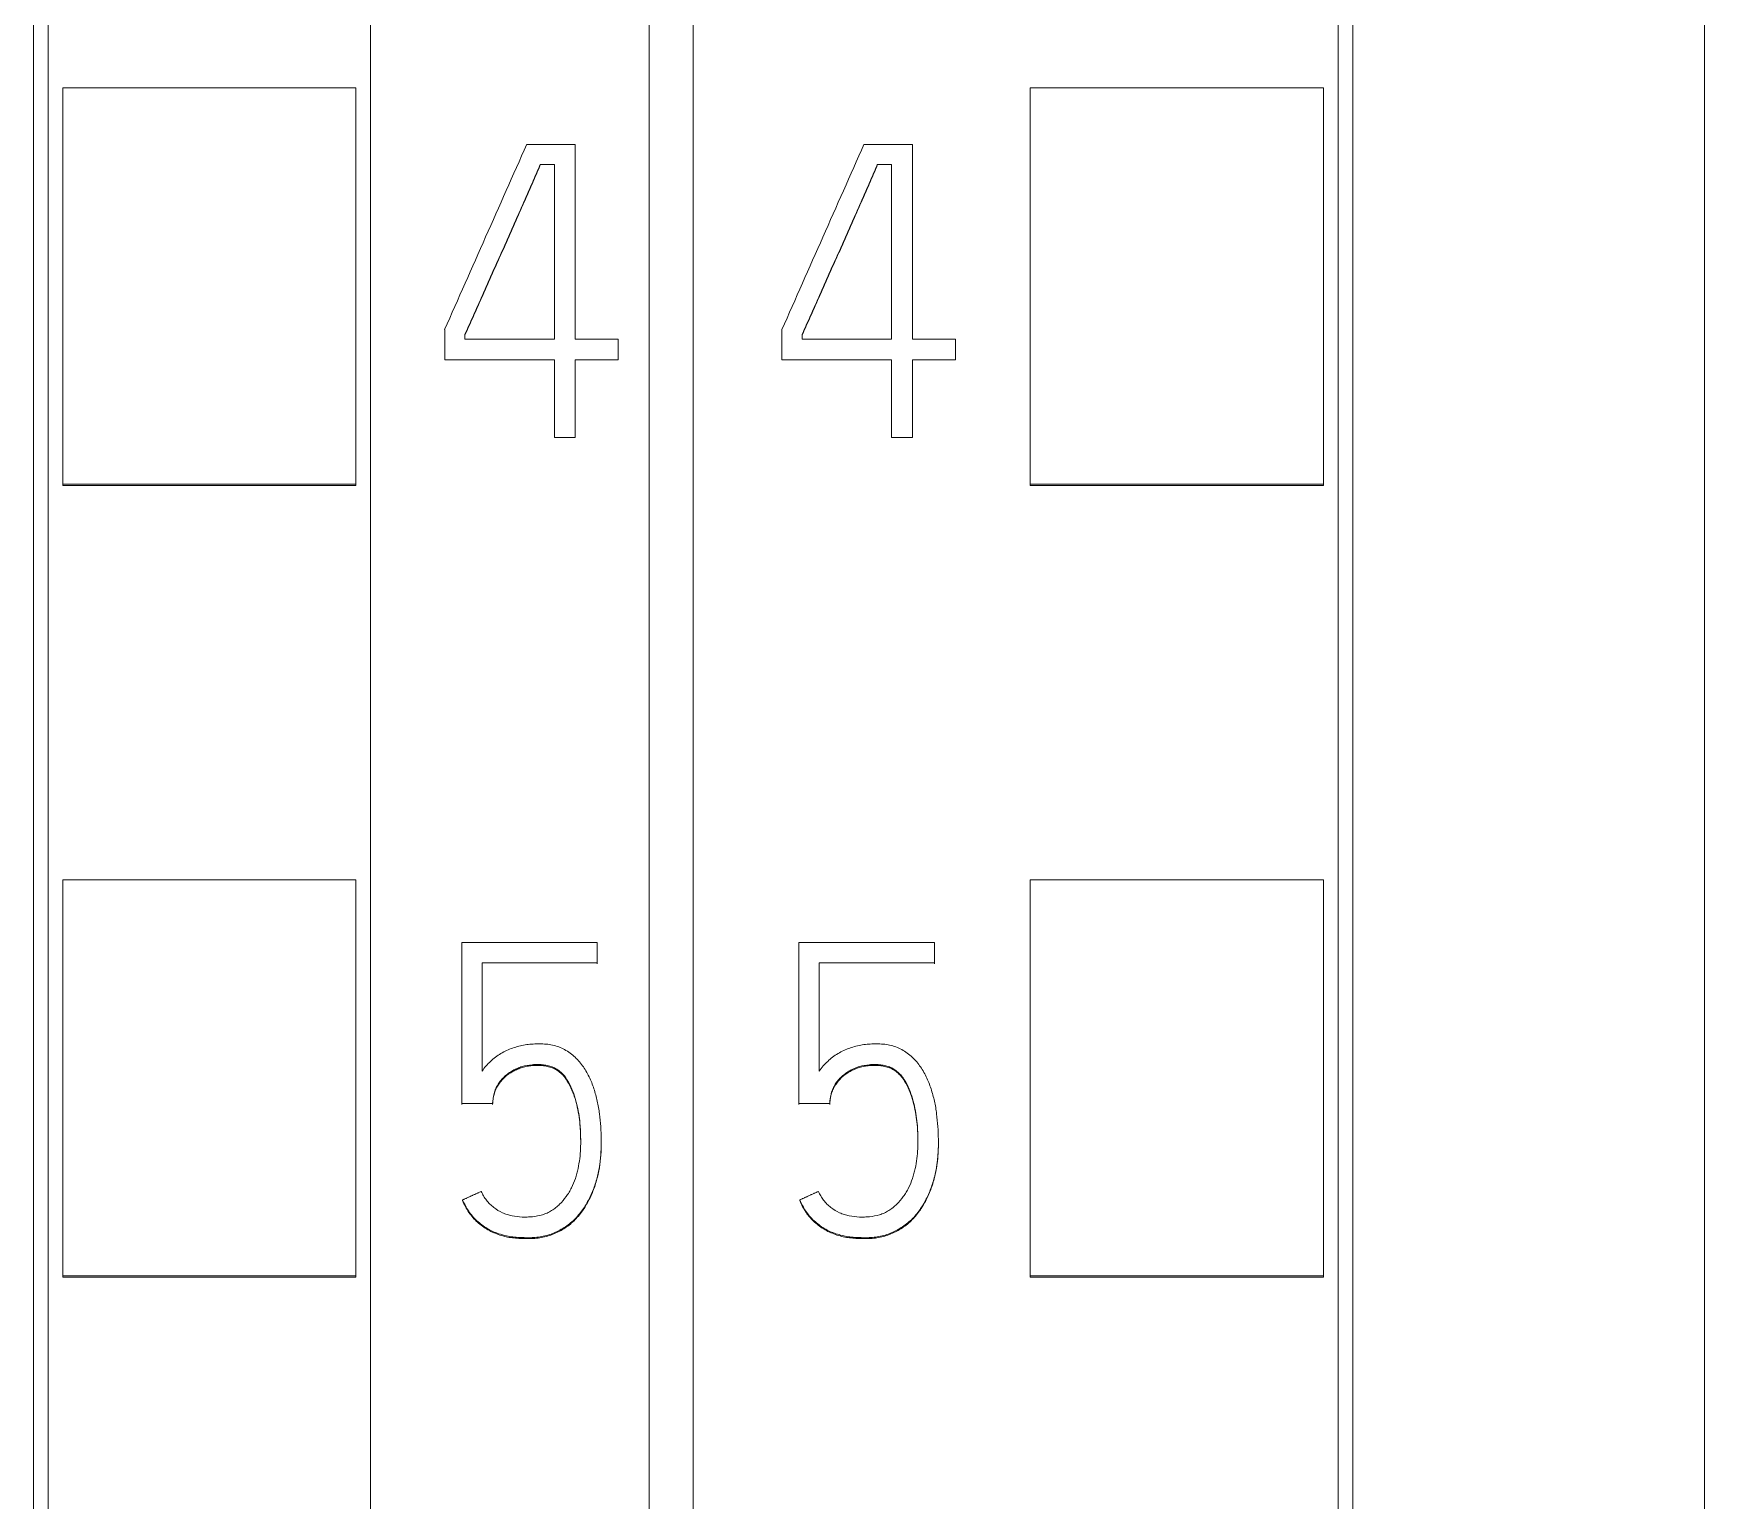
# Model space of a CAD drawing. Header units: millimetres. Extents: x 1359 to 3577, y 1336 to 3557.
# Drawn here: x 2641.47 to 2652.87, y 2952.38 to 2962.39 of the extents above; entities that cross this region are included whole.
import ezdxf

# ---------------------------------------------------------------- set-up
doc = ezdxf.new("R2010")
doc.units = ezdxf.units.MM
doc.layers.add('000-PI-Oprema', color=30, linetype='Continuous', lineweight=5)

msp = doc.modelspace()

# ---------------------------------------------------------------- linework, layer by layer
at = {"layer": '000-PI-Oprema', "color": 0, "linetype": 'ByBlock', "lineweight": 0}
for p, q in [((2645.971, 3041.237), (2645.971, 2927.819)), ((2645.971, 3041.237), (2645.971, 2927.819)), ((2641.571, 2930.141), (2641.571, 3038.956)), ((2650.371, 3038.956), (2650.371, 2930.141)), ((2643.771, 2974.306), (2643.771, 2910.351)), ((2645.671, 2974.306), (2645.671, 2910.351)), ((2641.671, 2959.317), (2641.671, 2962.019)), ((2641.671, 2962.019), (2643.671, 2962.019)), ((2643.671, 2959.317), (2643.671, 2962.019)), ((2648.271, 2959.317), (2648.271, 2962.019)), ((2650.271, 2962.019), (2648.271, 2962.019)), ((2650.271, 2959.317), (2650.271, 2962.019)), ((2644.837, 2961.634), (2645.167, 2961.634)), ((2645.167, 2961.634), (2645.167, 2960.304)), ((2647.137, 2961.634), (2647.467, 2961.634)), ((2647.467, 2961.634), (2647.467, 2960.304)), ((2645.025, 2961.496), (2644.928, 2961.496)), ((2645.025, 2960.304), (2645.025, 2961.496)), ((2647.325, 2961.496), (2647.228, 2961.496)), ((2647.325, 2960.304), (2647.325, 2961.496)), ((2644.277, 2960.165), (2644.277, 2960.37)), ((2646.577, 2960.165), (2646.577, 2960.37)), ((2644.415, 2960.34), (2644.415, 2960.304)), ((2644.415, 2960.304), (2645.025, 2960.304)), ((2645.167, 2960.304), (2645.461, 2960.304)), ((2645.461, 2960.304), (2645.461, 2960.165)), ((2646.715, 2960.34), (2646.715, 2960.304)), ((2646.715, 2960.304), (2647.325, 2960.304)), ((2647.467, 2960.304), (2647.761, 2960.304)), ((2647.761, 2960.304), (2647.761, 2960.165)), ((2645.025, 2960.165), (2644.277, 2960.165)), ((2645.025, 2959.635), (2645.025, 2960.165)), ((2645.167, 2960.165), (2645.167, 2959.635)), ((2645.461, 2960.165), (2645.167, 2960.165)), ((2647.325, 2960.165), (2646.577, 2960.165)), ((2647.325, 2959.635), (2647.325, 2960.165)), ((2647.467, 2960.165), (2647.467, 2959.635)), ((2647.761, 2960.165), (2647.467, 2960.165)), ((2645.167, 2959.635), (2645.025, 2959.635)), ((2647.467, 2959.635), (2647.325, 2959.635)), ((2641.671, 2959.306), (2641.671, 2959.317)), ((2641.671, 2959.317), (2643.671, 2959.317)), ((2641.671, 2959.306), (2643.671, 2959.306)), ((2643.671, 2959.306), (2643.671, 2959.317)), ((2648.271, 2959.306), (2648.271, 2959.317)), ((2650.271, 2959.317), (2648.271, 2959.317)), ((2650.271, 2959.306), (2648.271, 2959.306)), ((2650.271, 2959.306), (2650.271, 2959.317)), ((2641.671, 2953.916), (2641.671, 2956.617)), ((2641.671, 2956.617), (2643.671, 2956.617)), ((2643.671, 2953.916), (2643.671, 2956.617)), ((2648.271, 2953.916), (2648.271, 2956.617)), ((2650.271, 2956.617), (2648.271, 2956.617)), ((2650.271, 2953.916), (2650.271, 2956.617)), ((2644.393, 2956.189), (2644.393, 2955.091)), ((2645.317, 2956.189), (2644.393, 2956.189)), ((2645.317, 2956.051), (2645.317, 2956.189)), ((2646.693, 2956.189), (2646.693, 2955.091)), ((2647.617, 2956.189), (2646.693, 2956.189)), ((2647.617, 2956.051), (2647.617, 2956.189)), ((2644.532, 2955.313), (2644.532, 2956.051)), ((2644.532, 2956.051), (2645.317, 2956.051)), ((2645.317, 2956.051), (2645.317, 2956.045)), ((2646.832, 2955.313), (2646.832, 2956.051)), ((2646.832, 2956.051), (2647.617, 2956.051)), ((2647.617, 2956.051), (2647.617, 2956.045)), ((2644.393, 2955.091), (2644.393, 2955.085)), ((2644.393, 2955.091), (2644.604, 2955.091)), ((2644.604, 2955.091), (2644.604, 2955.085)), ((2646.693, 2955.091), (2646.693, 2955.085)), ((2646.693, 2955.091), (2646.904, 2955.091)), ((2646.904, 2955.091), (2646.904, 2955.085)), ((2645.345, 2954.826), (2645.345, 2954.832)), ((2647.645, 2954.826), (2647.645, 2954.832)), ((2644.399, 2954.434), (2644.399, 2954.428)), ((2646.699, 2954.434), (2646.699, 2954.428)), ((2641.671, 2953.906), (2641.671, 2953.916)), ((2641.671, 2953.916), (2643.671, 2953.916)), ((2641.671, 2953.906), (2643.671, 2953.906)), ((2643.671, 2953.906), (2643.671, 2953.916)), ((2648.271, 2953.906), (2648.271, 2953.916)), ((2650.271, 2953.916), (2648.271, 2953.916)), ((2650.271, 2953.906), (2648.271, 2953.906)), ((2650.271, 2953.906), (2650.271, 2953.916))]:
    msp.add_line(p, q, dxfattribs=at)
msp.add_ellipse((2654.498, 2921.699), major_axis=(441.664, 998.306), ratio=0.022905, start_param=1.540918, end_param=1.542185, dxfattribs=at)
at = {"layer": '000-PI-Oprema', "color": 18, "linetype": 'ByBlock', "lineweight": 0, "true_color": 0x000000}
msp.add_ellipse((2656.795, 2921.711), major_axis=(441.592, 998.143), ratio=0.022901, start_param=1.540922, end_param=1.542189, dxfattribs=at)
at = {"layer": '000-PI-Oprema', "color": 0, "linetype": 'ByBlock', "lineweight": 0}
for points, knots in [([(2641.471, 2929.856), (2641.471, 2933.196), (2641.471, 2941.161), (2641.471, 2953.801), (2641.471, 2969.287), (2641.471, 2983.582), (2641.471, 2997.792), (2641.471, 3012.358), (2641.471, 3026.528), (2641.471, 3036.098), (2641.471, 3039.142)], [0, 0, 0, 0, 0.091483, 0.21812, 0.346206, 0.515858, 0.610111, 0.736264, 0.916066, 1, 1, 1, 1]), ([(2650.471, 3039.142), (2650.471, 3036.098), (2650.471, 3026.528), (2650.471, 3012.358), (2650.471, 2997.792), (2650.471, 2983.582), (2650.471, 2969.287), (2650.471, 2953.801), (2650.471, 2941.161), (2650.471, 2933.196), (2650.471, 2929.856)], [0, 0, 0, 0, 0.083934, 0.263736, 0.389889, 0.484142, 0.653794, 0.78188, 0.908517, 1, 1, 1, 1]), ([(2652.871, 3036.077), (2652.871, 3034.053), (2652.871, 3025.504), (2652.871, 3012.358), (2652.871, 2997.792), (2652.871, 2983.582), (2652.871, 2969.287), (2652.871, 2953.801), (2652.871, 2941.043), (2652.871, 2932.161), (2652.871, 2927.904), (2652.871, 2927.106)], [0, 0, 0, 0, 0.055935, 0.236292, 0.362833, 0.457376, 0.627551, 0.756032, 0.883059, 0.978086, 1, 1, 1, 1]), ([(2644.928, 2961.496), (2644.918, 2961.472), (2644.907, 2961.447), (2644.886, 2961.399), (2644.876, 2961.375), (2644.844, 2961.303), (2644.823, 2961.254), (2644.78, 2961.158), (2644.759, 2961.11), (2644.716, 2961.013), (2644.695, 2960.965), (2644.652, 2960.869), (2644.63, 2960.821), (2644.587, 2960.725), (2644.566, 2960.676), (2644.523, 2960.58), (2644.502, 2960.532), (2644.47, 2960.46), (2644.459, 2960.436), (2644.442, 2960.4), (2644.437, 2960.388), (2644.426, 2960.364), (2644.421, 2960.352), (2644.415, 2960.34)], [0, 0, 0, 0, 0.0625, 0.0625, 0.125, 0.125, 0.25, 0.25, 0.375, 0.375, 0.5, 0.5, 0.625, 0.625, 0.75, 0.75, 0.875, 0.875, 0.9375, 0.9375, 0.96875, 0.96875, 1, 1, 1, 1]), ([(2647.228, 2961.496), (2647.218, 2961.472), (2647.207, 2961.447), (2647.186, 2961.399), (2647.176, 2961.375), (2647.144, 2961.303), (2647.123, 2961.254), (2647.08, 2961.158), (2647.059, 2961.11), (2647.016, 2961.013), (2646.995, 2960.965), (2646.952, 2960.869), (2646.93, 2960.821), (2646.887, 2960.725), (2646.866, 2960.676), (2646.823, 2960.58), (2646.802, 2960.532), (2646.77, 2960.46), (2646.759, 2960.436), (2646.742, 2960.4), (2646.737, 2960.388), (2646.726, 2960.364), (2646.721, 2960.352), (2646.715, 2960.34)], [0, 0, 0, 0, 0.0625, 0.0625, 0.125, 0.125, 0.25, 0.25, 0.375, 0.375, 0.5, 0.5, 0.625, 0.625, 0.75, 0.75, 0.875, 0.875, 0.9375, 0.9375, 0.96875, 0.96875, 1, 1, 1, 1]), ([(2644.415, 2960.333), (2644.421, 2960.345), (2644.426, 2960.357), (2644.437, 2960.381), (2644.442, 2960.393), (2644.459, 2960.429), (2644.47, 2960.453), (2644.502, 2960.526), (2644.523, 2960.574), (2644.566, 2960.67), (2644.587, 2960.718), (2644.63, 2960.815), (2644.652, 2960.863), (2644.695, 2960.959), (2644.716, 2961.007), (2644.759, 2961.104), (2644.78, 2961.152), (2644.823, 2961.248), (2644.844, 2961.297), (2644.876, 2961.369), (2644.886, 2961.393), (2644.907, 2961.441), (2644.918, 2961.465), (2644.928, 2961.49)], [0, 0, 0, 0, 0.03125, 0.03125, 0.0625, 0.0625, 0.125, 0.125, 0.25, 0.25, 0.375, 0.375, 0.5, 0.5, 0.625, 0.625, 0.75, 0.75, 0.875, 0.875, 0.9375, 0.9375, 1, 1, 1, 1]), ([(2646.715, 2960.333), (2646.721, 2960.345), (2646.726, 2960.357), (2646.737, 2960.381), (2646.742, 2960.393), (2646.759, 2960.429), (2646.77, 2960.453), (2646.802, 2960.526), (2646.823, 2960.574), (2646.866, 2960.67), (2646.887, 2960.718), (2646.93, 2960.815), (2646.952, 2960.863), (2646.995, 2960.959), (2647.016, 2961.007), (2647.059, 2961.104), (2647.08, 2961.152), (2647.123, 2961.248), (2647.144, 2961.297), (2647.176, 2961.369), (2647.186, 2961.393), (2647.207, 2961.441), (2647.218, 2961.465), (2647.228, 2961.49)], [0, 0, 0, 0, 0.03125, 0.03125, 0.0625, 0.0625, 0.125, 0.125, 0.25, 0.25, 0.375, 0.375, 0.5, 0.5, 0.625, 0.625, 0.75, 0.75, 0.875, 0.875, 0.9375, 0.9375, 1, 1, 1, 1]), ([(2644.399, 2954.434), (2644.411, 2954.407), (2644.424, 2954.382), (2644.449, 2954.346), (2644.457, 2954.334), (2644.476, 2954.312), (2644.486, 2954.301), (2644.508, 2954.282), (2644.519, 2954.273), (2644.542, 2954.255), (2644.554, 2954.247), (2644.579, 2954.232), (2644.592, 2954.225), (2644.618, 2954.213), (2644.632, 2954.208), (2644.66, 2954.199), (2644.674, 2954.195), (2644.702, 2954.188), (2644.716, 2954.185), (2644.745, 2954.181), (2644.76, 2954.18), (2644.782, 2954.178), (2644.789, 2954.178), (2644.804, 2954.177), (2644.811, 2954.177), (2644.833, 2954.176), (2644.848, 2954.176), (2644.877, 2954.177), (2644.891, 2954.178), (2644.921, 2954.181), (2644.935, 2954.183), (2644.964, 2954.19), (2644.978, 2954.193), (2645.02, 2954.207), (2645.047, 2954.219), (2645.085, 2954.241), (2645.098, 2954.249), (2645.122, 2954.266), (2645.133, 2954.275), (2645.155, 2954.294), (2645.166, 2954.304), (2645.186, 2954.326), (2645.195, 2954.337), (2645.222, 2954.372), (2645.238, 2954.397), (2645.259, 2954.435), (2645.266, 2954.448), (2645.278, 2954.475), (2645.284, 2954.489), (2645.3, 2954.53), (2645.309, 2954.557), (2645.324, 2954.614), (2645.33, 2954.642), (2645.336, 2954.685), (2645.338, 2954.7), (2645.341, 2954.729), (2645.342, 2954.744), (2645.344, 2954.788), (2645.345, 2954.817), (2645.344, 2954.876), (2645.342, 2954.934), (2645.336, 2954.992), (2645.329, 2955.05), (2645.324, 2955.079), (2645.314, 2955.122), (2645.311, 2955.136), (2645.303, 2955.164), (2645.299, 2955.179), (2645.285, 2955.22), (2645.275, 2955.248), (2645.255, 2955.287), (2645.248, 2955.301), (2645.233, 2955.326), (2645.225, 2955.338), (2645.2, 2955.373), (2645.181, 2955.395), (2645.136, 2955.435), (2645.111, 2955.451), (2645.072, 2955.471), (2645.058, 2955.476), (2645.03, 2955.486), (2645.015, 2955.489), (2644.987, 2955.495), (2644.972, 2955.496), (2644.942, 2955.499), (2644.928, 2955.499), (2644.898, 2955.499), (2644.884, 2955.498), (2644.854, 2955.495), (2644.84, 2955.494), (2644.811, 2955.489), (2644.797, 2955.486), (2644.768, 2955.479), (2644.754, 2955.475), (2644.726, 2955.465), (2644.712, 2955.46), (2644.686, 2955.447), (2644.673, 2955.44), (2644.647, 2955.425), (2644.635, 2955.417), (2644.611, 2955.399), (2644.6, 2955.389), (2644.579, 2955.369), (2644.569, 2955.359), (2644.549, 2955.337), (2644.54, 2955.325), (2644.532, 2955.313)], [0, 0, 0, 0, 0.03125, 0.03125, 0.046875, 0.046875, 0.0625, 0.0625, 0.078125, 0.078125, 0.09375, 0.09375, 0.109375, 0.109375, 0.125, 0.125, 0.140625, 0.140625, 0.15625, 0.15625, 0.171875, 0.171875, 0.179687, 0.179687, 0.1875, 0.1875, 0.203125, 0.203125, 0.21875, 0.21875, 0.234375, 0.234375, 0.25, 0.25, 0.28125, 0.28125, 0.296875, 0.296875, 0.3125, 0.3125, 0.328125, 0.328125, 0.34375, 0.34375, 0.375, 0.375, 0.390625, 0.390625, 0.40625, 0.40625, 0.4375, 0.4375, 0.46875, 0.46875, 0.484375, 0.484375, 0.5, 0.5, 0.53125, 0.53125, 0.5625, 0.59375, 0.59375, 0.625, 0.625, 0.640625, 0.640625, 0.65625, 0.65625, 0.6875, 0.6875, 0.703125, 0.703125, 0.71875, 0.71875, 0.75, 0.75, 0.78125, 0.78125, 0.796875, 0.796875, 0.8125, 0.8125, 0.828125, 0.828125, 0.84375, 0.84375, 0.859375, 0.859375, 0.875, 0.875, 0.890625, 0.890625, 0.90625, 0.90625, 0.921875, 0.921875, 0.9375, 0.9375, 0.953125, 0.953125, 0.96875, 0.96875, 0.984375, 0.984375, 1, 1, 1, 1]), ([(2646.699, 2954.434), (2646.711, 2954.407), (2646.724, 2954.382), (2646.749, 2954.346), (2646.757, 2954.334), (2646.776, 2954.312), (2646.786, 2954.301), (2646.808, 2954.282), (2646.819, 2954.273), (2646.842, 2954.255), (2646.854, 2954.247), (2646.879, 2954.232), (2646.892, 2954.225), (2646.918, 2954.213), (2646.932, 2954.208), (2646.96, 2954.199), (2646.974, 2954.195), (2647.002, 2954.188), (2647.016, 2954.185), (2647.045, 2954.181), (2647.06, 2954.18), (2647.082, 2954.178), (2647.089, 2954.178), (2647.104, 2954.177), (2647.111, 2954.177), (2647.133, 2954.176), (2647.148, 2954.176), (2647.177, 2954.177), (2647.191, 2954.178), (2647.221, 2954.181), (2647.235, 2954.183), (2647.264, 2954.19), (2647.278, 2954.193), (2647.32, 2954.207), (2647.347, 2954.219), (2647.385, 2954.241), (2647.398, 2954.249), (2647.422, 2954.266), (2647.433, 2954.275), (2647.455, 2954.294), (2647.466, 2954.304), (2647.486, 2954.326), (2647.495, 2954.337), (2647.522, 2954.372), (2647.538, 2954.397), (2647.559, 2954.435), (2647.566, 2954.448), (2647.578, 2954.475), (2647.584, 2954.489), (2647.6, 2954.53), (2647.609, 2954.557), (2647.624, 2954.614), (2647.63, 2954.642), (2647.636, 2954.685), (2647.638, 2954.7), (2647.641, 2954.729), (2647.642, 2954.744), (2647.644, 2954.788), (2647.645, 2954.817), (2647.644, 2954.876), (2647.642, 2954.934), (2647.636, 2954.992), (2647.629, 2955.05), (2647.624, 2955.079), (2647.614, 2955.122), (2647.611, 2955.136), (2647.603, 2955.164), (2647.599, 2955.179), (2647.585, 2955.22), (2647.575, 2955.248), (2647.555, 2955.287), (2647.548, 2955.301), (2647.533, 2955.326), (2647.525, 2955.338), (2647.5, 2955.373), (2647.481, 2955.395), (2647.436, 2955.435), (2647.411, 2955.451), (2647.372, 2955.471), (2647.358, 2955.476), (2647.33, 2955.486), (2647.315, 2955.489), (2647.287, 2955.495), (2647.272, 2955.496), (2647.242, 2955.499), (2647.228, 2955.499), (2647.198, 2955.499), (2647.184, 2955.498), (2647.154, 2955.495), (2647.14, 2955.494), (2647.111, 2955.489), (2647.097, 2955.486), (2647.068, 2955.479), (2647.054, 2955.475), (2647.026, 2955.465), (2647.012, 2955.46), (2646.986, 2955.447), (2646.973, 2955.44), (2646.947, 2955.425), (2646.935, 2955.417), (2646.911, 2955.399), (2646.9, 2955.389), (2646.879, 2955.369), (2646.869, 2955.359), (2646.849, 2955.337), (2646.84, 2955.325), (2646.832, 2955.313)], [0, 0, 0, 0, 0.03125, 0.03125, 0.046875, 0.046875, 0.0625, 0.0625, 0.078125, 0.078125, 0.09375, 0.09375, 0.109375, 0.109375, 0.125, 0.125, 0.140625, 0.140625, 0.15625, 0.15625, 0.171875, 0.171875, 0.179688, 0.179688, 0.1875, 0.1875, 0.203125, 0.203125, 0.21875, 0.21875, 0.234375, 0.234375, 0.25, 0.25, 0.28125, 0.28125, 0.296875, 0.296875, 0.3125, 0.3125, 0.328125, 0.328125, 0.34375, 0.34375, 0.375, 0.375, 0.390625, 0.390625, 0.40625, 0.40625, 0.4375, 0.4375, 0.46875, 0.46875, 0.484375, 0.484375, 0.5, 0.5, 0.53125, 0.53125, 0.5625, 0.59375, 0.59375, 0.625, 0.625, 0.640625, 0.640625, 0.65625, 0.65625, 0.6875, 0.6875, 0.703125, 0.703125, 0.71875, 0.71875, 0.75, 0.75, 0.78125, 0.78125, 0.796875, 0.796875, 0.8125, 0.8125, 0.828125, 0.828125, 0.84375, 0.84375, 0.859375, 0.859375, 0.875, 0.875, 0.890625, 0.890625, 0.90625, 0.90625, 0.921875, 0.921875, 0.9375, 0.9375, 0.953125, 0.953125, 0.96875, 0.96875, 0.984375, 0.984375, 1, 1, 1, 1]), ([(2644.604, 2955.091), (2644.605, 2955.114), (2644.608, 2955.137), (2644.617, 2955.171), (2644.62, 2955.182), (2644.63, 2955.203), (2644.635, 2955.213), (2644.647, 2955.233), (2644.654, 2955.242), (2644.669, 2955.26), (2644.677, 2955.268), (2644.694, 2955.284), (2644.703, 2955.291), (2644.722, 2955.305), (2644.732, 2955.311), (2644.752, 2955.322), (2644.762, 2955.327), (2644.783, 2955.336), (2644.794, 2955.34), (2644.828, 2955.35), (2644.85, 2955.354), (2644.885, 2955.357), (2644.896, 2955.358), (2644.919, 2955.358), (2644.931, 2955.357), (2644.954, 2955.355), (2644.965, 2955.353), (2644.982, 2955.349), (2644.988, 2955.348), (2644.999, 2955.345), (2645.005, 2955.343), (2645.021, 2955.337), (2645.031, 2955.332), (2645.051, 2955.32), (2645.06, 2955.313), (2645.078, 2955.297), (2645.086, 2955.289), (2645.1, 2955.271), (2645.107, 2955.261), (2645.126, 2955.232), (2645.136, 2955.211), (2645.154, 2955.169), (2645.161, 2955.147), (2645.181, 2955.081), (2645.19, 2955.036), (2645.199, 2954.967), (2645.201, 2954.945), (2645.203, 2954.899), (2645.204, 2954.875), (2645.205, 2954.806), (2645.204, 2954.761), (2645.195, 2954.693), (2645.191, 2954.67), (2645.184, 2954.636), (2645.181, 2954.625), (2645.175, 2954.603), (2645.172, 2954.591), (2645.16, 2954.559), (2645.152, 2954.537), (2645.136, 2954.506), (2645.131, 2954.496), (2645.119, 2954.476), (2645.112, 2954.466), (2645.092, 2954.438), (2645.077, 2954.42), (2645.053, 2954.396), (2645.044, 2954.389), (2645.026, 2954.374), (2645.016, 2954.367), (2644.996, 2954.355), (2644.986, 2954.349), (2644.965, 2954.34), (2644.954, 2954.336), (2644.921, 2954.326), (2644.898, 2954.322), (2644.863, 2954.318), (2644.852, 2954.318), (2644.828, 2954.317), (2644.817, 2954.317), (2644.782, 2954.318), (2644.759, 2954.321), (2644.725, 2954.328), (2644.714, 2954.33), (2644.692, 2954.338), (2644.681, 2954.342), (2644.649, 2954.356), (2644.629, 2954.368), (2644.602, 2954.39), (2644.593, 2954.398), (2644.576, 2954.414), (2644.561, 2954.432), (2644.548, 2954.451), (2644.536, 2954.471), (2644.531, 2954.481), (2644.526, 2954.492)], [0, 0, 0, 0, 0.03125, 0.03125, 0.046875, 0.046875, 0.0625, 0.0625, 0.078125, 0.078125, 0.09375, 0.09375, 0.109375, 0.109375, 0.125, 0.125, 0.140625, 0.140625, 0.15625, 0.15625, 0.1875, 0.1875, 0.203125, 0.203125, 0.21875, 0.21875, 0.234375, 0.234375, 0.242187, 0.242187, 0.25, 0.25, 0.265625, 0.265625, 0.28125, 0.28125, 0.296875, 0.296875, 0.3125, 0.3125, 0.34375, 0.34375, 0.375, 0.375, 0.4375, 0.4375, 0.46875, 0.46875, 0.5, 0.5, 0.5625, 0.5625, 0.59375, 0.59375, 0.609375, 0.609375, 0.625, 0.625, 0.65625, 0.65625, 0.671875, 0.671875, 0.6875, 0.6875, 0.71875, 0.71875, 0.734375, 0.734375, 0.75, 0.75, 0.765625, 0.765625, 0.78125, 0.78125, 0.8125, 0.8125, 0.828125, 0.828125, 0.84375, 0.84375, 0.875, 0.875, 0.890625, 0.890625, 0.90625, 0.90625, 0.9375, 0.9375, 0.953125, 0.953125, 0.96875, 0.984375, 0.984375, 1, 1, 1, 1]), ([(2645.205, 2954.828), (2645.205, 2954.834), (2645.205, 2954.84), (2645.204, 2954.868), (2645.204, 2954.891), (2645.201, 2954.937), (2645.199, 2954.96), (2645.193, 2955.005), (2645.189, 2955.028), (2645.18, 2955.073), (2645.175, 2955.096), (2645.165, 2955.129), (2645.161, 2955.14), (2645.154, 2955.162), (2645.149, 2955.173), (2645.136, 2955.205), (2645.126, 2955.225), (2645.107, 2955.255), (2645.101, 2955.264), (2645.086, 2955.282), (2645.078, 2955.291), (2645.061, 2955.306), (2645.052, 2955.313), (2645.032, 2955.326), (2645.021, 2955.331), (2645, 2955.339), (2644.989, 2955.342), (2644.966, 2955.347), (2644.954, 2955.349), (2644.931, 2955.351), (2644.92, 2955.351), (2644.897, 2955.351), (2644.885, 2955.351), (2644.862, 2955.349), (2644.851, 2955.348), (2644.828, 2955.343), (2644.806, 2955.338), (2644.784, 2955.33), (2644.763, 2955.321), (2644.752, 2955.316), (2644.722, 2955.299), (2644.703, 2955.286), (2644.678, 2955.263), (2644.669, 2955.254), (2644.654, 2955.236), (2644.648, 2955.227), (2644.635, 2955.208), (2644.63, 2955.197), (2644.621, 2955.176), (2644.617, 2955.165), (2644.611, 2955.143), (2644.608, 2955.131), (2644.605, 2955.108), (2644.604, 2955.097), (2644.604, 2955.085)], [0, 0, 0, 0, 0.015899, 0.015899, 0.077406, 0.077406, 0.138912, 0.138912, 0.200418, 0.200418, 0.261925, 0.261925, 0.292678, 0.292678, 0.323431, 0.323431, 0.384937, 0.384937, 0.41569, 0.41569, 0.446443, 0.446443, 0.477197, 0.477197, 0.50795, 0.50795, 0.538703, 0.538703, 0.569456, 0.569456, 0.600209, 0.600209, 0.630962, 0.630962, 0.661715, 0.661715, 0.692469, 0.723222, 0.723222, 0.753975, 0.753975, 0.815481, 0.815481, 0.846234, 0.846234, 0.876987, 0.876987, 0.907741, 0.907741, 0.938494, 0.938494, 0.969247, 0.969247, 1, 1, 1, 1]), ([(2646.904, 2955.091), (2646.905, 2955.114), (2646.908, 2955.137), (2646.917, 2955.171), (2646.92, 2955.182), (2646.93, 2955.203), (2646.935, 2955.213), (2646.947, 2955.233), (2646.954, 2955.242), (2646.969, 2955.26), (2646.977, 2955.268), (2646.994, 2955.284), (2647.003, 2955.291), (2647.022, 2955.305), (2647.032, 2955.311), (2647.052, 2955.322), (2647.062, 2955.327), (2647.083, 2955.336), (2647.094, 2955.34), (2647.128, 2955.35), (2647.15, 2955.354), (2647.185, 2955.357), (2647.196, 2955.358), (2647.219, 2955.358), (2647.231, 2955.357), (2647.254, 2955.355), (2647.265, 2955.353), (2647.282, 2955.349), (2647.288, 2955.348), (2647.299, 2955.345), (2647.305, 2955.343), (2647.321, 2955.337), (2647.331, 2955.332), (2647.351, 2955.32), (2647.36, 2955.313), (2647.378, 2955.297), (2647.386, 2955.289), (2647.4, 2955.271), (2647.407, 2955.261), (2647.426, 2955.232), (2647.436, 2955.211), (2647.454, 2955.169), (2647.461, 2955.147), (2647.481, 2955.081), (2647.49, 2955.036), (2647.499, 2954.967), (2647.501, 2954.945), (2647.503, 2954.899), (2647.504, 2954.875), (2647.505, 2954.806), (2647.504, 2954.761), (2647.495, 2954.693), (2647.491, 2954.67), (2647.484, 2954.636), (2647.481, 2954.625), (2647.475, 2954.603), (2647.472, 2954.591), (2647.46, 2954.559), (2647.452, 2954.537), (2647.436, 2954.506), (2647.431, 2954.496), (2647.419, 2954.476), (2647.412, 2954.466), (2647.392, 2954.438), (2647.377, 2954.42), (2647.353, 2954.396), (2647.344, 2954.389), (2647.326, 2954.374), (2647.316, 2954.367), (2647.296, 2954.355), (2647.286, 2954.349), (2647.265, 2954.34), (2647.254, 2954.336), (2647.221, 2954.326), (2647.198, 2954.322), (2647.163, 2954.318), (2647.152, 2954.318), (2647.128, 2954.317), (2647.117, 2954.317), (2647.082, 2954.318), (2647.059, 2954.321), (2647.025, 2954.328), (2647.014, 2954.33), (2646.992, 2954.338), (2646.981, 2954.342), (2646.949, 2954.356), (2646.929, 2954.368), (2646.902, 2954.39), (2646.893, 2954.398), (2646.876, 2954.414), (2646.861, 2954.432), (2646.848, 2954.451), (2646.836, 2954.471), (2646.831, 2954.481), (2646.826, 2954.492)], [0, 0, 0, 0, 0.03125, 0.03125, 0.046875, 0.046875, 0.0625, 0.0625, 0.078125, 0.078125, 0.09375, 0.09375, 0.109375, 0.109375, 0.125, 0.125, 0.140625, 0.140625, 0.15625, 0.15625, 0.1875, 0.1875, 0.203125, 0.203125, 0.21875, 0.21875, 0.234375, 0.234375, 0.242187, 0.242187, 0.25, 0.25, 0.265625, 0.265625, 0.28125, 0.28125, 0.296875, 0.296875, 0.3125, 0.3125, 0.34375, 0.34375, 0.375, 0.375, 0.4375, 0.4375, 0.46875, 0.46875, 0.5, 0.5, 0.5625, 0.5625, 0.59375, 0.59375, 0.609375, 0.609375, 0.625, 0.625, 0.65625, 0.65625, 0.671875, 0.671875, 0.6875, 0.6875, 0.71875, 0.71875, 0.734375, 0.734375, 0.75, 0.75, 0.765625, 0.765625, 0.78125, 0.78125, 0.8125, 0.8125, 0.828125, 0.828125, 0.84375, 0.84375, 0.875, 0.875, 0.890625, 0.890625, 0.90625, 0.90625, 0.9375, 0.9375, 0.953125, 0.953125, 0.96875, 0.984375, 0.984375, 1, 1, 1, 1]), ([(2647.505, 2954.828), (2647.505, 2954.834), (2647.505, 2954.84), (2647.504, 2954.868), (2647.504, 2954.891), (2647.501, 2954.937), (2647.499, 2954.96), (2647.493, 2955.005), (2647.489, 2955.028), (2647.48, 2955.073), (2647.475, 2955.096), (2647.465, 2955.129), (2647.461, 2955.14), (2647.454, 2955.162), (2647.449, 2955.173), (2647.436, 2955.205), (2647.426, 2955.225), (2647.407, 2955.255), (2647.401, 2955.264), (2647.386, 2955.282), (2647.378, 2955.291), (2647.361, 2955.306), (2647.352, 2955.313), (2647.332, 2955.326), (2647.321, 2955.331), (2647.3, 2955.339), (2647.289, 2955.342), (2647.266, 2955.347), (2647.254, 2955.349), (2647.231, 2955.351), (2647.22, 2955.351), (2647.197, 2955.351), (2647.185, 2955.351), (2647.162, 2955.349), (2647.151, 2955.348), (2647.128, 2955.343), (2647.106, 2955.338), (2647.084, 2955.33), (2647.063, 2955.321), (2647.052, 2955.316), (2647.022, 2955.299), (2647.003, 2955.286), (2646.978, 2955.263), (2646.969, 2955.254), (2646.954, 2955.236), (2646.948, 2955.227), (2646.935, 2955.208), (2646.93, 2955.197), (2646.921, 2955.176), (2646.917, 2955.165), (2646.911, 2955.143), (2646.908, 2955.131), (2646.905, 2955.108), (2646.904, 2955.097), (2646.904, 2955.085)], [0, 0, 0, 0, 0.015899, 0.015899, 0.077406, 0.077406, 0.138912, 0.138912, 0.200418, 0.200418, 0.261925, 0.261925, 0.292678, 0.292678, 0.323431, 0.323431, 0.384937, 0.384937, 0.41569, 0.41569, 0.446443, 0.446443, 0.477197, 0.477197, 0.50795, 0.50795, 0.538703, 0.538703, 0.569456, 0.569456, 0.600209, 0.600209, 0.630962, 0.630962, 0.661715, 0.661715, 0.692469, 0.723222, 0.723222, 0.753975, 0.753975, 0.815481, 0.815481, 0.846234, 0.846234, 0.876987, 0.876987, 0.907741, 0.907741, 0.938494, 0.938494, 0.969247, 0.969247, 1, 1, 1, 1]), ([(2645.345, 2954.826), (2645.345, 2954.804), (2645.344, 2954.783), (2645.342, 2954.733), (2645.339, 2954.704), (2645.333, 2954.66), (2645.331, 2954.646), (2645.325, 2954.617), (2645.322, 2954.603), (2645.311, 2954.56), (2645.303, 2954.532), (2645.282, 2954.477), (2645.27, 2954.45), (2645.242, 2954.398), (2645.227, 2954.373), (2645.201, 2954.338), (2645.191, 2954.327), (2645.172, 2954.305), (2645.162, 2954.294), (2645.129, 2954.264), (2645.105, 2954.247), (2645.068, 2954.224), (2645.055, 2954.217), (2645.028, 2954.205), (2645.014, 2954.199), (2644.972, 2954.185), (2644.944, 2954.178), (2644.9, 2954.172), (2644.885, 2954.171), (2644.856, 2954.17), (2644.841, 2954.17), (2644.812, 2954.17), (2644.797, 2954.171), (2644.768, 2954.173), (2644.753, 2954.174), (2644.724, 2954.177), (2644.71, 2954.18), (2644.681, 2954.186), (2644.666, 2954.19), (2644.638, 2954.199), (2644.625, 2954.205), (2644.598, 2954.216), (2644.585, 2954.223), (2644.559, 2954.238), (2644.546, 2954.246), (2644.522, 2954.264), (2644.511, 2954.273), (2644.489, 2954.292), (2644.479, 2954.303), (2644.459, 2954.325), (2644.45, 2954.337), (2644.425, 2954.374), (2644.411, 2954.401), (2644.399, 2954.428)], [0, 0, 0, 0, 0.044434, 0.044434, 0.104157, 0.104157, 0.134018, 0.134018, 0.16388, 0.16388, 0.223602, 0.223602, 0.283325, 0.283325, 0.343048, 0.343048, 0.37291, 0.37291, 0.402771, 0.402771, 0.462494, 0.462494, 0.492355, 0.492355, 0.522217, 0.522217, 0.58194, 0.58194, 0.611801, 0.611801, 0.641663, 0.641663, 0.671524, 0.671524, 0.701386, 0.701386, 0.731247, 0.731247, 0.761108, 0.761108, 0.79097, 0.79097, 0.820831, 0.820831, 0.850693, 0.850693, 0.880554, 0.880554, 0.910416, 0.910416, 0.940277, 0.940277, 1, 1, 1, 1]), ([(2647.645, 2954.826), (2647.645, 2954.804), (2647.644, 2954.783), (2647.642, 2954.733), (2647.639, 2954.704), (2647.633, 2954.66), (2647.631, 2954.646), (2647.625, 2954.617), (2647.622, 2954.603), (2647.611, 2954.56), (2647.603, 2954.532), (2647.582, 2954.477), (2647.57, 2954.45), (2647.542, 2954.398), (2647.527, 2954.373), (2647.501, 2954.338), (2647.491, 2954.327), (2647.472, 2954.305), (2647.462, 2954.294), (2647.429, 2954.264), (2647.405, 2954.247), (2647.368, 2954.224), (2647.355, 2954.217), (2647.328, 2954.205), (2647.314, 2954.199), (2647.272, 2954.185), (2647.244, 2954.178), (2647.2, 2954.172), (2647.185, 2954.171), (2647.156, 2954.17), (2647.141, 2954.17), (2647.112, 2954.17), (2647.097, 2954.171), (2647.068, 2954.173), (2647.053, 2954.174), (2647.024, 2954.177), (2647.01, 2954.18), (2646.981, 2954.186), (2646.966, 2954.19), (2646.938, 2954.199), (2646.925, 2954.205), (2646.898, 2954.216), (2646.885, 2954.223), (2646.859, 2954.238), (2646.846, 2954.246), (2646.822, 2954.264), (2646.811, 2954.273), (2646.789, 2954.292), (2646.779, 2954.303), (2646.759, 2954.325), (2646.75, 2954.337), (2646.725, 2954.374), (2646.711, 2954.401), (2646.699, 2954.428)], [0, 0, 0, 0, 0.044434, 0.044434, 0.104157, 0.104157, 0.134018, 0.134018, 0.16388, 0.16388, 0.223602, 0.223602, 0.283325, 0.283325, 0.343048, 0.343048, 0.37291, 0.37291, 0.402771, 0.402771, 0.462494, 0.462494, 0.492355, 0.492355, 0.522217, 0.522217, 0.58194, 0.58194, 0.611801, 0.611801, 0.641663, 0.641663, 0.671524, 0.671524, 0.701386, 0.701386, 0.731247, 0.731247, 0.761108, 0.761108, 0.79097, 0.79097, 0.820831, 0.820831, 0.850693, 0.850693, 0.880554, 0.880554, 0.910416, 0.910416, 0.940277, 0.940277, 1, 1, 1, 1])]:
    msp.add_open_spline(points, degree=3, knots=knots, dxfattribs=at)
for points, weights in [([(2644.526, 2954.492), (2644.462, 2954.463), (2644.399, 2954.434)], [0.50000004484, 0.49999995516, 0.50000004484]), ([(2646.826, 2954.492), (2646.762, 2954.463), (2646.699, 2954.434)], [0.499999993177, 0.500000006823, 0.499999993177])]:
    msp.add_rational_spline(points, weights, degree=2, dxfattribs=at)

doc.saveas('drawing.dxf')
